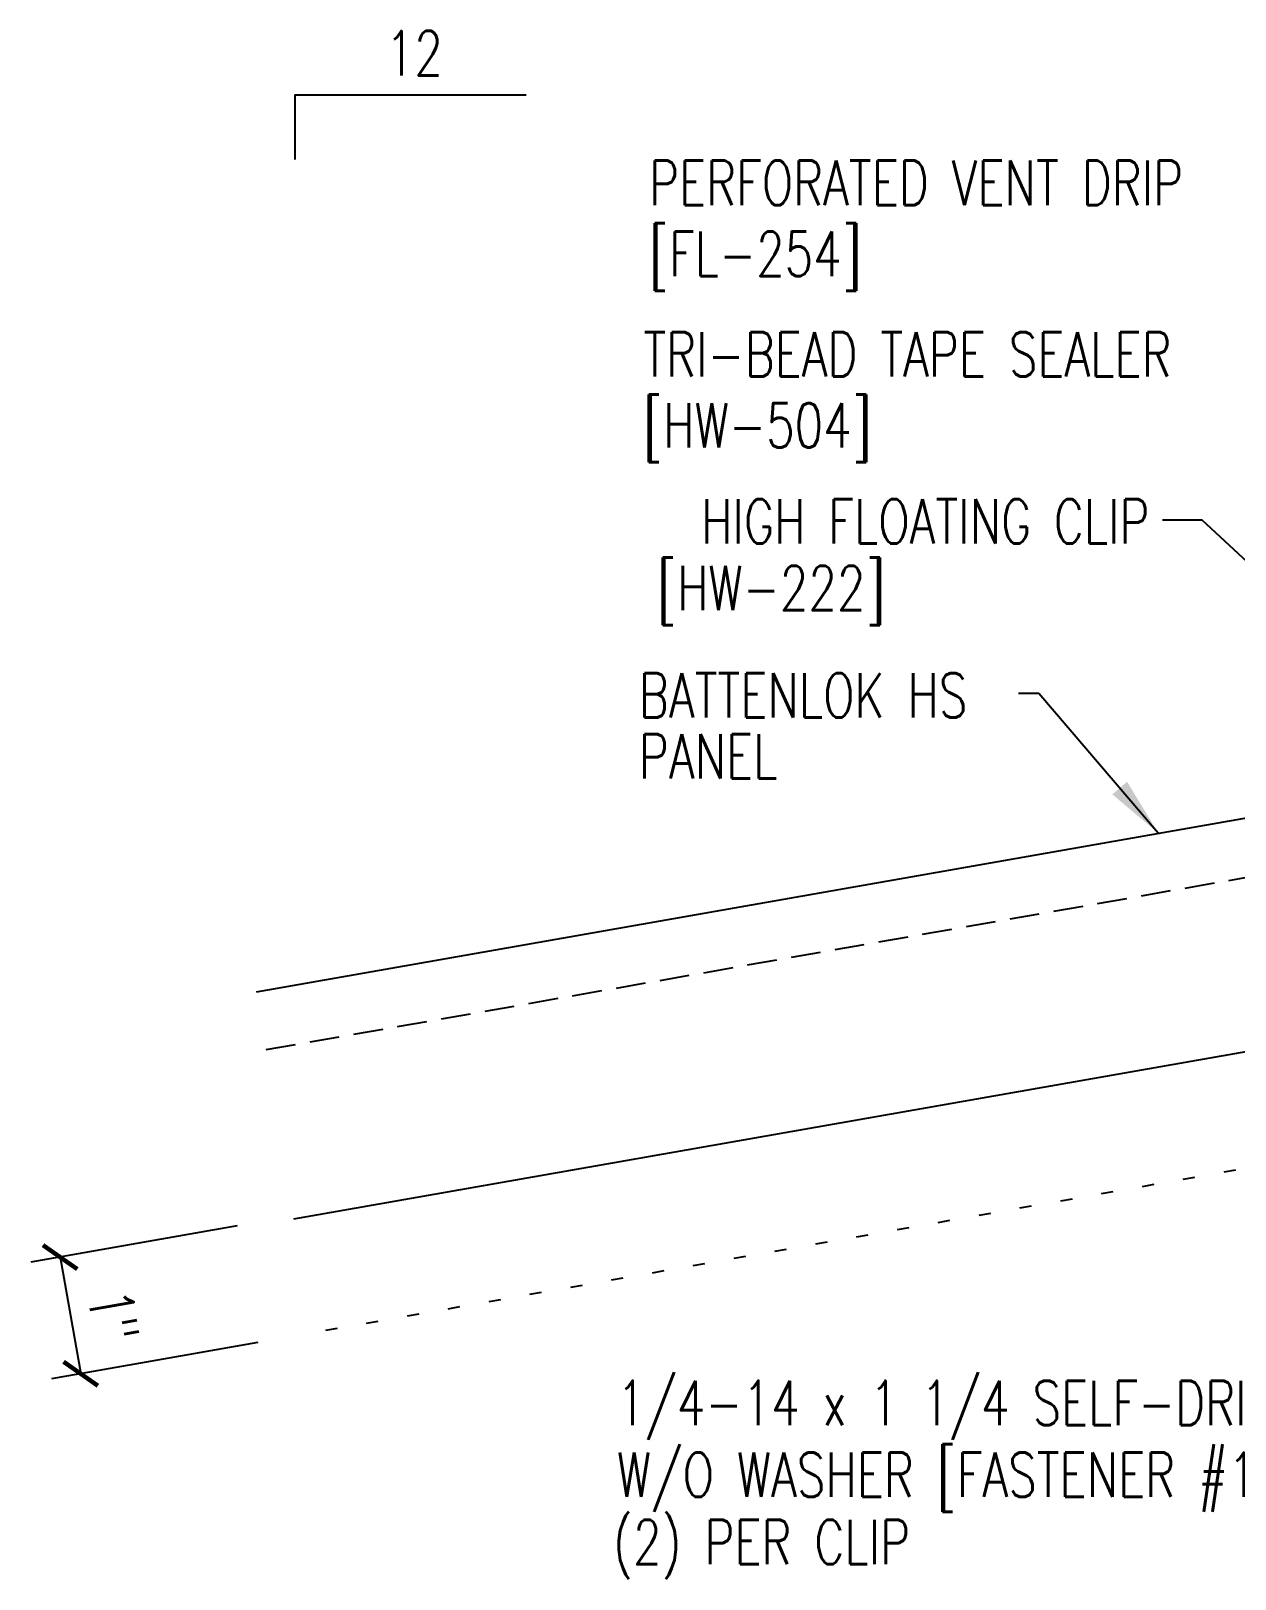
# Model space of a CAD drawing. Header units: inches. Extents: x -1 to 189, y 13 to 99.
# Drawn here: x -1.48 to 8.68, y 17.7 to 30.77 of the extents above; entities that cross this region are included whole.
import ezdxf
from ezdxf.enums import TextEntityAlignment as Align

# ---------------------------------------------------------------- set-up
doc = ezdxf.new("R2010")
doc.units = ezdxf.units.IN
doc.header["$MEASUREMENT"] = 0
doc.linetypes.add('DASH2', pattern=[0.1875, 0.125, -0.0625])
doc.linetypes.add('DOT', pattern=[0.25, 0, -0.25])
for name, color, linetype in [('DIM', 2, 'Continuous'), ('MARK', 1, 'Continuous'), ('PANEL', 11, 'Continuous'), ('TEXT', 2, 'Continuous')]:
    doc.layers.add(name, color=color, linetype=linetype)
doc.styles.add('TEXT1', font='ROMANS.shx', dxfattribs={"width": 0.75, "height": 0.375})
doc.dimstyles.new('DETAIL$7', dxfattribs={"dimscale": 4, "dimtxt": 0.375, "dimasz": 0.125, "dimexe": 0.0625, "dimexo": 0.125, "dimgap": 0.0625, "dimtad": 1, "dimdec": 4, "dimzin": 3, "dimdsep": 46, "dimlunit": 4, "dimtxsty": 'TEXT1', "dimblk": 'ARCHTICK', "dimcen": 0.0625, "dimclrd": 7, "dimclre": 7, "dimclrt": 2, "dimadec": 0, "dimazin": 0, "dimtfac": 0.59375, "dimtdec": 4, "dimtmove": 0, "dimatfit": 3, "dimfxl": 0, "dimfrac": 2, "dimtolj": 1, "dimtzin": 3, "dimarcsym": 0})

# ---------------------------------------------------------------- blocks, each defined once
blk = doc.blocks.new('dsc-HW-504')
at = {"layer": 'TEXT', "style": 'TEXT1', "width": 0.75}
for s, p in [('TRI-BEAD TAPE SEALER', (0, 0)), ('[HW-504]', (0, -0.6))]:
    blk.add_text(s, height=0.375, dxfattribs=at).set_placement(p)
at = {"layer": 'TEXT', "style": 'TEXT1', "flags": 1}
for tag, p in [('COLOR', (0, -1.2)), ('CALC', (0, -1.2)), ('OPT1', (0, -1.2)), ('OPT2', (0, -1.2)), ('OPT3', (0, -1.2)), ('GAGE', (0, -1.2)), ('SHPLN', (0, -1.2)), ('PART', (0, -1.2)), ('DESCRIPTION', (0, -1.2)), ('MULTIPLE', (0, -1.2)), ('SPARE1', (0, -1.8)), ('SPARE2', (0, -1.8)), ('SPARE3', (0, -1.8)), ('SPARE4', (0, -1.8)), ('SPARE5', (0, -1.8)), ('SPARE6', (0, -1.8)), ('SPARE7', (0, -1.8)), ('SPARE8', (0, -1.8)), ('SPARE9', (0, -1.8)), ('SPARE10', (0, -1.8))]:
    blk.add_attdef(tag, p, '', height=0.375, dxfattribs=at)
blk = doc.blocks.new('slopl1')
at = {"layer": 'MARK', "color": 6}
blk.add_lwpolyline([(0, 0), (0, 0.1368), (0.4871, 0.1368)], dxfattribs=at)
at = {"layer": 'MARK', "color": 2, "style": 'TEXT1', "width": 0.75}
blk.add_text('12', height=0.09375, dxfattribs=at).set_placement((0.1909, 0.1779))
blk.add_attdef('SLOPL1', text='', height=0.0938, dxfattribs=at).set_placement((-0.0549, 0.0243), align=Align.RIGHT)
blk = doc.blocks.new('_ArchTick')
at = {"color": 0, "linetype": 'ByBlock', "const_width": 0.15}
blk.add_lwpolyline([(-0.5, -0.5), (0.5, 0.5)], dxfattribs=at)
blk = doc.blocks.new('dsc-FL-254')
at = {"layer": 'TEXT', "style": 'TEXT1', "width": 0.75}
for s, p in [('PERFORATED VENT DRIP', (0, 0)), ('[FL-254]', (0, -0.6))]:
    blk.add_text(s, height=0.375, dxfattribs=at).set_placement(p)
at = {"layer": 'TEXT', "style": 'TEXT1', "flags": 1}
for tag, p in [('COLOR', (0, -1.2)), ('CALC', (0, -1.2)), ('OPT1', (0, -1.2)), ('OPT2', (0, -1.2)), ('OPT3', (0, -1.2)), ('GAGE', (0, -1.2)), ('SHPLN', (0, -1.2)), ('PART', (0, -1.2)), ('DESCRIPTION', (0, -1.2)), ('MULTIPLE', (0, -1.2)), ('SPARE1', (0, -1.8)), ('SPARE2', (0, -1.8)), ('SPARE3', (0, -1.8)), ('SPARE4', (0, -1.8)), ('SPARE5', (0, -1.8)), ('SPARE6', (0, -1.8)), ('SPARE7', (0, -1.8)), ('SPARE8', (0, -1.8)), ('SPARE9', (0, -1.8)), ('SPARE10', (0, -1.8))]:
    blk.add_attdef(tag, p, '', height=0.375, dxfattribs=at)

msp = doc.modelspace()

# ---------------------------------------------------------------- linework, layer by layer
at = {"layer": 'DIM', "linetype": 'DOT'}
msp.add_line((23.16165, 23.70612), (0.92569, 19.78532), dxfattribs=at)
at = {"layer": 'DIM', "color": 7}
for p, q in [((0.25964, 20.68331), (-1.48191, 20.37622)), ((-1.23571, 20.41964), (-1.06206, 19.43483)), ((0.43329, 19.6985), (-1.30826, 19.39142))]:
    msp.add_line(p, q, dxfattribs=at)
at = {"layer": 'PANEL', "color": 8, "linetype": 'DASH2', "ltscale": 2}
msp.add_line((0.50467, 22.17239), (17.87629, 25.22694), dxfattribs=at)
at = {"layer": 'PANEL'}
msp.add_lwpolyline([(0.73624, 20.74247), (18.12785, 23.80025), (17.79097, 25.71078), (0.41947, 22.65625)], dxfattribs=at)

# ---------------------------------------------------------------- block references
at = {"layer": 'DIM', "color": 7, "xscale": 0.25, "yscale": 0.25, "zscale": 0.25}
for p, rotation in [((-1.23571, 20.41964), 99.99999999999906), ((-1.06206, 19.43483), 279.9999999999991)]:
    msp.add_blockref('_ArchTick', p, dxfattribs=dict(at, rotation=rotation))
at = {"layer": 'MARK', "xscale": 4, "yscale": 4, "zscale": 4}
msp.add_blockref('slopl1', (0.74885, 29.68774), dxfattribs=at)
at = {"layer": 'TEXT'}
for name, p in [('dsc-FL-254', (3.73472, 29.30465)), ('dsc-HW-504', (3.68637, 27.85712))]:
    msp.add_blockref(name, p, dxfattribs=at)

# ---------------------------------------------------------------- texts
at = {"layer": 'DIM', "color": 2, "insert": (-0.78544, 19.92485), "char_height": 0.375, "attachment_point": 5, "rotation": 280, "style": 'TEXT1'}
msp.add_mtext('\\A1;1"', dxfattribs=at)
at = {"layer": 'TEXT', "style": 'TEXT1', "width": 0.75}
for s, p in [('HIGH FLOATING CLIP', (7.96023, 26.44475)), ('[HW-222]', (5.73083, 25.88249))]:
    msp.add_text(s, height=0.375, dxfattribs=at).set_placement(p, align=Align.RIGHT)
for s, p in [('BATTENLOK HS', (3.64992, 24.976)), ('PANEL', (3.64992, 24.46211)), ('1/4-14 x 1 1/4 SELF-DRILLER', (3.46374, 19.00127)), ('W/O WASHER [FASTENER #1B]', (3.46374, 18.39412)), ('(2) PER CLIP', (3.43125, 17.8263))]:
    msp.add_text(s, height=0.375, dxfattribs=at).set_placement(p)

# ---------------------------------------------------------------- leaders
for points in [[(10.85311, 24.36841), (8.40423, 26.64305), (8.06796, 26.64305)], [(8.03306, 24.00094), (7.02559, 25.17817), (6.85407, 25.17817)]]:
    msp.add_leader(points, dimstyle='DETAIL$7')

doc.saveas('drawing.dxf')
